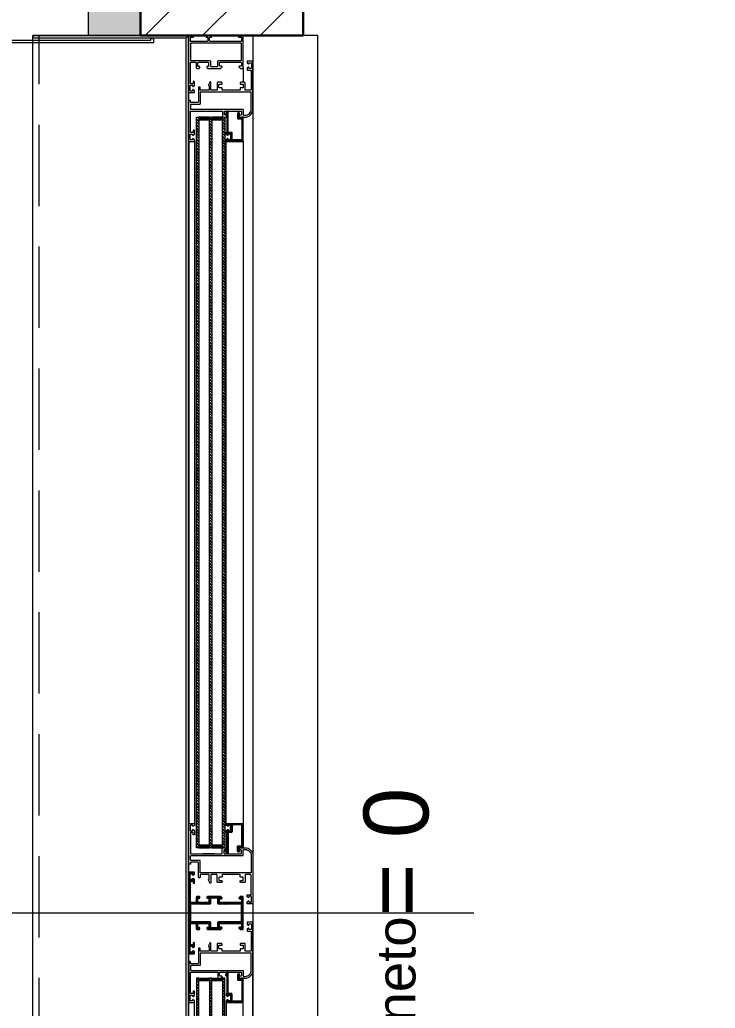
# Model space of a CAD drawing. Header units: centimetres. Extents: x 92587 to 105438, y -55119 to -48334.
# Drawn here: x 93470.5 to 93577.5, y -50192 to -50040 of the extents above; entities that cross this region are included whole.
import ezdxf

# ---------------------------------------------------------------- set-up
doc = ezdxf.new("R2010")
doc.units = ezdxf.units.CM
doc.header["$LTSCALE"] = 50
doc.header["$MEASUREMENT"] = 0
doc.linetypes.add('CACHE', pattern=[0.375, 0.25, -0.125])
doc.layers.get('0').update_dxf_attribs({"color": 8})
for name, color, linetype, lineweight in [('ISOLATION', 252, 'Continuous', 0), ('MACONNERIE COUPE', 7, 'Continuous', 30), ('MACONNERIE HACHURE', 253, 'Continuous', 13), ('WD_Corner', 154, 'Continuous', 5), ('WINDOWS', 21, 'Continuous', 5)]:
    doc.layers.add(name, color=color, linetype=linetype, lineweight=lineweight)
doc.layers.add('TALUS', color=2, linetype='Continuous')
doc.styles.add('GENERATED_STYLE_1', font='arial.ttf')
doc.styles.add('RS_TXT_50', font='arial.ttf', dxfattribs={"height": 12.5})
doc.dimstyles.new('RS_50CM_LINEAIRE', dxfattribs={"dimscale": 5, "dimtxt": 12.5, "dimasz": 1.5, "dimexe": 1, "dimexo": 2.5, "dimgap": 1, "dimtad": 1, "dimdec": 1, "dimrnd": 0.5, "dimdsep": 46, "dimtxsty": 'RS_TXT_50', "dimblk1": 'ARCHTICK', "dimblk2": 'ARCHTICK', "dimsah": 1, "dimcen": 2.5, "dimdle": 1, "dimclrt": 4, "dimadec": 0, "dimazin": 2, "dimtfac": 1, "dimtdec": 1, "dimtix": 1, "dimtmove": 2, "dimatfit": 3, "dimfxl": 1, "dimtolj": 1, "dimtzin": 0, "dimarcsym": 0})
pattern_1 = [(135, (-46708.70849, -43897.46996), (-0.08838834765, -0.08838834765), [])]
pattern_2 = [(135, (-46708.9128, -43897.46996), (-0.2209708691, -0.2209708691), [])]

# ---------------------------------------------------------------- blocks, each defined once
blk = doc.blocks.new('DRITARE POS 1')
at = {"layer": 'WINDOWS', "transparency": 33554559}
h = blk.add_hatch(dxfattribs=at)
h.set_pattern_fill('ANSI31', color=256, angle=450)
h.set_pattern_definition([(135, (-46708.71279, -43842.46996), (-0.08838834765, -0.08838834765), [])])
h.paths.add_polyline_path([(-1.74, -12.58), (-1.74, -12.64), (-2.09, -12.64, -0.414214), (-2.15, -12.58), (-2.15, -12.21, -0.247394), (-2.13, -12.16, 1.657435), (-2.37, -12.03), (-2.37, -12.77, 0.414214), (-2.28, -12.86), (-1.81, -12.86, -0.414214), (-1.72, -12.95), (-1.72, -16, -0.414214), (-1.81, -16.09), (-3.16, -16.09, -0.414214), (-3.22, -16.03), (-3.22, -15.03, 0.414214), (-3.31, -14.93), (-3.76, -14.93, -0.414214), (-3.82, -14.88), (-3.82, -11.74, 0.737396), (-3.99, -11.69), (-4.23, -12.04, 0.603122), (-4.15, -12.19), (-4.08, -12.19, -0.414214), (-4.02, -12.25), (-4.02, -14.93), (-4.06, -14.93, 0.414214), (-4.12, -14.99), (-4.12, -15.19, 0.250765), (-4.09, -15.24), (-3.92, -15.37, 0.599022), (-3.84, -15.33), (-3.84, -15.25, -0.414214), (-3.78, -15.19), (-3.52, -15.19, -0.414214), (-3.46, -15.25), (-3.46, -16, -0.414214), (-3.52, -16.05), (-3.78, -16.05, -0.414214), (-3.84, -16), (-3.84, -15.92, 0.599022), (-3.92, -15.88), (-4.09, -16.01, 0.250765), (-4.12, -16.05), (-4.12, -16.26, 0.414214), (-4.06, -16.31), (-1.55, -16.31, 0.414214), (-1.5, -16.26), (-1.5, -12.64), (-1.5, -12.58)])
at = {"layer": 'WINDOWS'}
h = blk.add_hatch(dxfattribs=at)
h.set_pattern_fill('ANSI31', color=140, scale=2.5, angle=450)
h.set_pattern_definition(pattern_2)
h.paths.add_polyline_path([(-8.71, -124.96), (-8.71, -12.58), (-8.31, -12.58), (-8.31, -124.96)])
h.paths.add_polyline_path([(-6.71, -124.96), (-6.71, -12.58), (-6.31, -12.58), (-6.31, -124.96)])
h.paths.add_polyline_path([(-4.71, -124.96), (-4.71, -12.58), (-4.31, -12.58), (-4.31, -124.96)])
at = {"layer": 'WINDOWS', "transparency": 33554559}
h = blk.add_hatch(dxfattribs=at)
h.set_pattern_fill('ANSI31', color=140, angle=450)
h.set_pattern_definition([(135, (-46708.90849, -43880.46996), (-0.08838834765, -0.08838834765), [])])
h.paths.add_polyline_path([(-6.71, -12.58), (-8.31, -12.58), (-8.31, -12.98), (-6.71, -12.98)])
h.paths.add_polyline_path([(-4.71, -12.58), (-6.31, -12.58), (-6.31, -12.98), (-4.71, -12.98)])
h.paths.add_polyline_path([(-6.71, -124.56), (-8.31, -124.56), (-8.31, -124.96), (-6.71, -124.96)])
h.paths.add_polyline_path([(-4.71, -124.56), (-6.31, -124.56), (-6.31, -124.96), (-4.71, -124.96)])
h = blk.add_hatch(dxfattribs=at)
h.set_pattern_fill('ANSI31', color=256, angle=450)
h.set_pattern_definition(pattern_1)
h.paths.add_polyline_path([(-1.49, -121.28, 0.414214), (-1.55, -121.22), (-4.06, -121.22, 0.414214), (-4.11, -121.28), (-4.11, -121.48, 0.250765), (-4.09, -121.53), (-3.92, -121.66, 0.599022), (-3.83, -121.61), (-3.83, -121.54, -0.414214), (-3.78, -121.48), (-3.51, -121.48, -0.414214), (-3.46, -121.54), (-3.46, -122.28, -0.414214), (-3.51, -122.34), (-3.78, -122.34, -0.414214), (-3.83, -122.28), (-3.83, -122.21, 0.599022), (-3.92, -122.16), (-4.09, -122.29, 0.250765), (-4.11, -122.34), (-4.11, -122.54, 0.414214), (-4.06, -122.6), (-4.02, -122.6), (-4.02, -125.29, -0.414214), (-4.07, -125.34), (-4.15, -125.34, 0.603122), (-4.23, -125.49), (-3.98, -125.85, 0.737396), (-3.81, -125.79), (-3.81, -122.66, -0.414214), (-3.76, -122.6), (-3.31, -122.6, 0.414214), (-3.22, -122.51), (-3.22, -121.5, -0.414214), (-3.16, -121.44), (-1.81, -121.44, -0.414214), (-1.72, -121.54), (-1.72, -124.58, -0.414214), (-1.81, -124.67), (-2.28, -124.67, 0.414214), (-2.37, -124.77), (-2.37, -125.5, 1.657435), (-2.12, -125.37, -0.247394), (-2.15, -125.33), (-2.15, -124.95, -0.414214), (-2.09, -124.9), (-1.74, -124.9), (-1.74, -124.95), (-1.49, -124.95), (-1.49, -124.9)])
at = {"layer": 'WINDOWS'}
h = blk.add_hatch(dxfattribs=at)
h.set_pattern_fill('ANSI31', color=256, angle=450)
h.set_pattern_definition(pattern_1)
h.paths.add_polyline_path([(-9.61, -130.17, -0.414214), (-9.56, -130.11), (-9.26, -130.11, -0.414214), (-9.2, -130.17), (-9.2, -130.38, 1), (-9, -130.38), (-9, -129.85, 0.250765), (-9.02, -129.8), (-9.19, -129.69, 0.599022), (-9.28, -129.74), (-9.28, -129.81, -0.414214), (-9.33, -129.87), (-9.59, -129.87, -0.414214), (-9.65, -129.81), (-9.65, -129.03, -0.414214), (-9.59, -128.97), (-9.33, -128.97, -0.414214), (-9.28, -129.03), (-9.28, -129.14, 0.599022), (-9.19, -129.19), (-9.02, -129.07, 0.250765), (-9, -129.03), (-9, -128.78, 0.414214), (-9.05, -128.73), (-9.84, -128.73, 0.414214), (-9.89, -128.78), (-9.89, -135), (-9.89, -141.22, 0.414214), (-9.84, -141.27), (-9.05, -141.27, 0.414214), (-9, -141.22), (-9, -140.97, 0.250765), (-9.02, -140.93), (-9.19, -140.81, 0.599022), (-9.28, -140.86), (-9.28, -140.97, -0.414214), (-9.33, -141.03), (-9.59, -141.03, -0.414214), (-9.65, -140.97), (-9.65, -140.19, -0.414214), (-9.59, -140.13), (-9.33, -140.13, -0.414214), (-9.28, -140.19), (-9.28, -140.26, 0.599022), (-9.19, -140.31), (-9.02, -140.2, 0.250765), (-9, -140.15), (-9, -139.62, 1), (-9.2, -139.62), (-9.2, -139.83, -0.414214), (-9.26, -139.89), (-9.56, -139.89, -0.414214), (-9.61, -139.83), (-9.61, -136.66, -0.414214), (-9.56, -136.61), (-8.83, -136.61, -0.414214), (-8.74, -136.7), (-8.74, -137.35, 0.414214), (-8.55, -137.54), (-8.29, -137.54, 0.198912), (-8.25, -137.52), (-8.19, -137.46, 0.198912), (-8.18, -137.42), (-8.18, -137.31, 0.414214), (-8.23, -137.26), (-8.4, -137.26, -0.414214), (-8.46, -137.2), (-8.46, -136.7, -0.414214), (-8.36, -136.61), (-6.91, -136.61, -0.414214), (-6.81, -136.7), (-6.81, -137.2, -0.414214), (-6.87, -137.26), (-7.04, -137.26, 0.414214), (-7.09, -137.31), (-7.09, -137.42, 0.198912), (-7.08, -137.46), (-7.02, -137.52, 0.198912), (-6.98, -137.54), (-4.97, -137.54, 0.198912), (-4.93, -137.52), (-4.78, -137.37, 0.198912), (-4.76, -137.33), (-4.76, -137.26, 0.414214), (-4.82, -137.2), (-5, -137.2, -0.340481), (-5.13, -137.11), (-5.13, -136.7, -0.414214), (-5.04, -136.61), (-1.87, -136.61, -0.414214), (-1.77, -136.7), (-1.77, -137.11, -0.414214), (-1.87, -137.2), (-2.09, -137.2, 0.414214), (-2.15, -137.26), (-2.15, -137.33, 0.198912), (-2.13, -137.37), (-1.98, -137.52, 0.198912), (-1.94, -137.54), (-1.55, -137.54, 0.414214), (-1.49, -137.48), (-1.49, -135), (-1.49, -132.52, 0.414214), (-1.55, -132.46), (-1.94, -132.46, 0.198912), (-1.98, -132.48), (-2.13, -132.63, 0.198912), (-2.15, -132.67), (-2.15, -132.74, 0.414214), (-2.09, -132.8), (-1.87, -132.8, -0.414214), (-1.77, -132.89), (-1.77, -133.3, -0.414214), (-1.87, -133.39), (-5.04, -133.39, -0.414214), (-5.13, -133.3), (-5.13, -132.89, -0.340481), (-5, -132.8), (-4.82, -132.8, 0.414214), (-4.76, -132.74), (-4.76, -132.67, 0.198912), (-4.78, -132.63), (-4.93, -132.48, 0.198912), (-4.97, -132.46), (-6.98, -132.46, 0.198912), (-7.02, -132.48), (-7.08, -132.54, 0.198912), (-7.09, -132.58), (-7.09, -132.69, 0.414214), (-7.04, -132.74), (-6.87, -132.74, -0.414214), (-6.81, -132.8), (-6.81, -133.3, -0.414214), (-6.91, -133.39), (-8.36, -133.39, -0.414214), (-8.46, -133.3), (-8.46, -132.8, -0.414214), (-8.4, -132.74), (-8.23, -132.74, 0.414214), (-8.18, -132.69), (-8.18, -132.58, 0.198912), (-8.19, -132.54), (-8.25, -132.48, 0.198912), (-8.29, -132.46), (-8.55, -132.46, 0.414214), (-8.74, -132.65), (-8.74, -133.3, -0.414214), (-8.83, -133.39), (-9.56, -133.39, -0.414214), (-9.61, -133.34)])
h.paths.add_polyline_path([(-9.56, -133.67), (-6.63, -133.67), (-6.53, -133.58), (-6.53, -132.83), (-6.44, -132.74), (-5.51, -132.74), (-5.41, -132.83), (-5.41, -133.58), (-5.32, -133.67), (-1.83, -133.67), (-1.77, -133.73), (-1.77, -135), (-1.77, -136.27), (-1.83, -136.33), (-5.32, -136.33), (-5.41, -136.42), (-5.41, -137.17), (-5.51, -137.26), (-6.44, -137.26), (-6.53, -137.17), (-6.53, -136.42), (-6.63, -136.33), (-9.56, -136.33), (-9.61, -136.27), (-9.61, -135), (-9.61, -133.73)], flags=16)
at = {"layer": 'WINDOWS', "transparency": 33554559}
h = blk.add_hatch(dxfattribs=at)
h.set_pattern_fill('ANSI31', color=256, angle=450)
h.set_pattern_definition(pattern_1)
h.paths.add_polyline_path([(-1.49, -145.1), (-1.49, -145.05), (-1.74, -145.05), (-1.74, -145.1), (-2.09, -145.1, -0.414214), (-2.15, -145.05), (-2.15, -144.67, -0.247394), (-2.12, -144.63, 1.657435), (-2.37, -144.5), (-2.37, -145.23, 0.414214), (-2.28, -145.33), (-1.81, -145.33, -0.414214), (-1.72, -145.42), (-1.72, -148.46, -0.414214), (-1.81, -148.56), (-3.16, -148.56, -0.414214), (-3.22, -148.5), (-3.22, -147.49, 0.414214), (-3.31, -147.4), (-3.76, -147.4, -0.414214), (-3.81, -147.34), (-3.81, -144.21, 0.737396), (-3.98, -144.15), (-4.23, -144.51, 0.603122), (-4.15, -144.66), (-4.07, -144.66, -0.414214), (-4.02, -144.71), (-4.02, -147.4), (-4.06, -147.4, 0.414214), (-4.11, -147.46), (-4.11, -147.66, 0.250765), (-4.09, -147.71), (-3.92, -147.84, 0.599022), (-3.83, -147.79), (-3.83, -147.72, -0.414214), (-3.78, -147.66), (-3.51, -147.66, -0.414214), (-3.46, -147.72), (-3.46, -148.46, -0.414214), (-3.51, -148.52), (-3.78, -148.52, -0.414214), (-3.83, -148.46), (-3.83, -148.39, 0.599022), (-3.92, -148.34), (-4.09, -148.47, 0.250765), (-4.11, -148.52), (-4.11, -148.72, 0.414214), (-4.06, -148.78), (-1.55, -148.78, 0.414214), (-1.49, -148.72)])
at = {"layer": 'WINDOWS'}
h = blk.add_hatch(dxfattribs=at)
h.set_pattern_fill('ANSI31', color=140, scale=2.5, angle=450)
h.set_pattern_definition(pattern_2)
h.paths.add_polyline_path([(-8.71, -145.04), (-8.71, -257.42), (-8.31, -257.42), (-8.31, -145.04)])
h.paths.add_polyline_path([(-6.71, -145.04), (-6.71, -257.42), (-6.31, -257.42), (-6.31, -145.04)])
h.paths.add_polyline_path([(-4.71, -145.04), (-4.71, -257.42), (-4.31, -257.42), (-4.31, -145.04)])
at = {"layer": 'WINDOWS', "transparency": 33554559}
h = blk.add_hatch(dxfattribs=at)
h.set_pattern_fill('ANSI31', color=140, angle=450)
h.set_pattern_definition([(135, (-46708.90849, -43914.46996), (-0.08838834765, -0.08838834765), [])])
h.paths.add_polyline_path([(-6.71, -257.42), (-8.31, -257.42), (-8.31, -257.02), (-6.71, -257.02)])
h.paths.add_polyline_path([(-4.71, -257.42), (-6.31, -257.42), (-6.31, -257.02), (-4.71, -257.02)])
h.paths.add_polyline_path([(-6.71, -145.44), (-8.31, -145.44), (-8.31, -145.04), (-6.71, -145.04)])
h.paths.add_polyline_path([(-4.71, -145.44), (-6.31, -145.44), (-6.31, -145.04), (-4.71, -145.04)])
at = {"layer": 'WINDOWS', "color": 165, "linetype": 'CACHE'}
blk.add_line((-32.9, -270), (-32.9, 0), dxfattribs=at)
at = {"layer": 'WINDOWS'}
for p, q in [((-1.5, -4.97), (-1.5, -7.22)), ((-9.9, -8.75), (-9.9, -10.08)), ((-0.01, -11.48), (0, -126.13)), ((-9.89, -16.28), (-9.89, -121.28)), ((-9, -16.26), (-9, -121.28)), ((-4.11, -121.28), (-4.12, -16.26)), ((-1.5, -16.26), (-1.49, -121.28)), ((-5.98, -125.89), (-7.66, -125.89)), ((-0.01, -258.52), (0, -143.87)), ((-9.89, -253.72), (-9.89, -148.72)), ((-9, -253.74), (-9, -148.72)), ((-4.11, -148.72), (-4.12, -253.74)), ((-1.5, -253.74), (-1.49, -148.72))]:
    blk.add_line(p, q, dxfattribs=at)
at = {"layer": 'WINDOWS', "color": 165}
blk.add_line((-61.99, -135), (34.01, -135), dxfattribs=at)
for points in [[(-9.9, 0), (-9.9, -270), (-33.9, -270), (-33.9, 0)], [(-9.9, 0), (-33.9, 0), (-33.9, -0.4), (-10.3, -0.4)], [(-10.3, -269.6), (-10.3, -0.4), (-9.9, 0), (-9.9, -270)], [(0, 0), (0, -270), (10, -270), (10, 0)]]:
    blk.add_lwpolyline(points, close=True, dxfattribs=at)
at = {"layer": 'WINDOWS'}
for points in [[(-7.08, -5), (-7.02, -5.06, 0.198912), (-6.98, -5.08), (-4.97, -5.08, 0.198912), (-4.93, -5.06), (-4.78, -4.91, 0.198912), (-4.76, -4.87), (-4.76, -4.8, 0.414214), (-4.82, -4.74), (-5.01, -4.74, -0.340481), (-5.14, -4.65), (-5.14, -4.24, -0.414214), (-5.04, -4.14), (-1.87, -4.14, -0.414214), (-1.78, -4.24), (-1.78, -4.65, -0.414214), (-1.87, -4.74), (-2.09, -4.74, 0.414214), (-2.15, -4.8), (-2.15, -4.87, 0.198912), (-2.13, -4.91), (-1.98, -5.06, 0.198912), (-1.94, -5.08), (-1.55, -5.08, 0.414214), (-1.5, -5.02), (-1.5, -0.06, 0.414214), (-1.55, 0), (-2.13, 0, 0.322823), (-2.19, -0.04), (-2.24, -0.21, 0.511918), (-2.19, -0.28), (-1.87, -0.28, -0.414214), (-1.78, -0.37), (-1.78, -0.84, -0.414214), (-1.87, -0.93), (-6.57, -0.93, -0.414214), (-6.67, -0.84), (-6.67, -0.37, -0.414214), (-6.57, -0.28), (-6.44, -0.28, 0.511918), (-6.39, -0.21), (-6.45, -0.04, 0.322823), (-6.5, 0), (-7.12, 0, 0.322823), (-7.17, -0.04), (-7.23, -0.21, 0.511918), (-7.17, -0.28), (-7.04, -0.28, -0.414214), (-6.95, -0.37), (-6.95, -0.84, -0.414214), (-7.04, -0.93), (-9.52, -0.93, -0.414214), (-9.62, -0.84), (-9.62, -0.37, -0.414214), (-9.52, -0.28), (-9.21, -0.28, 0.511918), (-9.15, -0.21), (-9.21, -0.04, 0.322823), (-9.26, 0), (-9.84, 0, 0.414214), (-9.9, -0.06), (-9.9, -8.75, 0.414214), (-9.84, -8.81), (-9.06, -8.81, 0.414214), (-9, -8.75), (-9, -8.51, 0.250765), (-9.03, -8.47), (-9.19, -8.35, 0.599022), (-9.28, -8.4), (-9.28, -8.51, -0.414214), (-9.34, -8.57), (-9.6, -8.57, -0.414214), (-9.65, -8.51), (-9.65, -7.73, -0.414214), (-9.6, -7.67), (-9.34, -7.67, -0.414214), (-9.28, -7.73), (-9.28, -7.8, 0.599022), (-9.19, -7.85), (-9.03, -7.74, 0.250765), (-9, -7.69), (-9, -7.16, 1), (-9.21, -7.16), (-9.21, -7.37, -0.414214), (-9.26, -7.43), (-9.56, -7.43, -0.414214), (-9.62, -7.37), (-9.62, -4.2, -0.414214), (-9.56, -4.14), (-8.83, -4.14, -0.414214), (-8.74, -4.24), (-8.74, -4.89, 0.414214), (-8.55, -5.08), (-8.3, -5.08, 0.198912), (-8.26, -5.06), (-8.2, -5, 0.198912), (-8.18, -4.96), (-8.18, -4.85, 0.414214), (-8.24, -4.8), (-8.4, -4.8, -0.414214), (-8.46, -4.74), (-8.46, -4.24, -0.414214), (-8.37, -4.14), (-6.91, -4.14, -0.414214), (-6.82, -4.24), (-6.82, -4.74, -0.414214), (-6.87, -4.8), (-7.04, -4.8, 0.414214), (-7.1, -4.85), (-7.1, -4.96, 0.198912)], [(0, -4.01, 0.414214), (-0.06, -3.96), (-0.84, -3.96, 0.414214), (-0.9, -4.01), (-0.9, -4.22, 0.250765), (-0.88, -4.27), (-0.71, -4.4, 0.599022), (-0.62, -4.35), (-0.62, -4.26, -0.414214), (-0.56, -4.2), (-0.3, -4.2, -0.414214), (-0.25, -4.26), (-0.25, -5.04, -0.414214), (-0.3, -5.1), (-0.56, -5.1, -0.414214), (-0.62, -5.04), (-0.62, -4.95, 0.599022), (-0.71, -4.9), (-0.88, -5.03, 0.250765), (-0.9, -5.08), (-0.9, -5.28, 0.414214), (-0.84, -5.34), (-0.34, -5.34, -0.414214), (-0.28, -5.39), (-0.28, -8.34, -0.414214), (-0.38, -8.44), (-1.12, -8.44, -0.414214), (-1.22, -8.34), (-1.22, -7.32, 0.414214), (-1.31, -7.22), (-1.87, -7.22, 0.414214), (-1.96, -7.32), (-1.96, -7.45, 0.414214), (-1.91, -7.5), (-1.55, -7.5, -0.414214), (-1.5, -7.56), (-1.5, -8.01, -0.414214), (-1.55, -8.06), (-1.91, -8.06, 0.414214), (-1.96, -8.12), (-1.96, -8.38, -0.414214), (-2.02, -8.44), (-4.71, -8.44, -0.414214), (-4.76, -8.38), (-4.76, -8.12, 0.414214), (-4.82, -8.06), (-5.17, -8.06, -0.414214), (-5.23, -8.01), (-5.23, -7.56, -0.414214), (-5.17, -7.5), (-4.82, -7.5, 0.414214), (-4.76, -7.45), (-4.76, -7.32, 0.414214), (-4.86, -7.22), (-5.42, -7.22, 0.414214), (-5.51, -7.32), (-5.51, -8.34, -0.414214), (-5.6, -8.44), (-6.39, -8.44, -0.414214), (-6.48, -8.34), (-6.48, -7.22, 0.809546), (-6.66, -7.19), (-6.85, -7.61, 0.543142), (-6.8, -7.69, -0.414214), (-6.74, -7.75), (-6.74, -8.34, -0.414214), (-6.84, -8.44), (-8.07, -8.44, -0.414214), (-8.12, -8.38), (-8.12, -8.03, 0.414214), (-8.18, -7.97), (-8.35, -7.97, 0.414214), (-8.4, -8.03), (-8.4, -10.25, -0.414214), (-8.5, -10.34), (-9.56, -10.34, -0.414214), (-9.62, -10.29), (-9.62, -10.08, 0.414214), (-9.67, -10.02), (-9.84, -10.02, 0.414214), (-9.9, -10.08), (-9.9, -16.26, 0.414214), (-9.84, -16.31), (-9.06, -16.31, 0.414214), (-9, -16.26), (-9, -16.05, 0.250765), (-9.03, -16.01), (-9.19, -15.88, 0.599022), (-9.28, -15.92), (-9.28, -16.02, -0.414214), (-9.34, -16.07), (-9.6, -16.07, -0.414214), (-9.65, -16.02), (-9.65, -15.23, -0.414214), (-9.6, -15.18), (-9.34, -15.18, -0.414214), (-9.28, -15.23), (-9.28, -15.33, 0.599022), (-9.19, -15.37), (-9.03, -15.24, 0.250765), (-9, -15.19), (-9, -14.62, 0.414214), (-9.06, -14.56), (-9.15, -14.56, 0.414214), (-9.21, -14.62), (-9.21, -14.88, -0.414214), (-9.26, -14.93), (-9.56, -14.93, -0.414214), (-9.62, -14.88), (-9.62, -11.7, -0.414214), (-9.56, -11.65), (-4.73, -11.65, -0.414214), (-4.68, -11.7), (-4.68, -12.53, 0.414214), (-4.62, -12.58), (-4.23, -12.58, 0.198912), (-4.19, -12.56), (-4.04, -12.41, 0.198912), (-4.02, -12.37), (-4.02, -12.3, 0.414214), (-4.08, -12.25), (-4.3, -12.25, -0.414214), (-4.4, -12.15), (-4.4, -11.74, -0.414214), (-4.3, -11.65), (-1.87, -11.65, -0.414214), (-1.78, -11.74), (-1.78, -12.15, -0.414214), (-1.87, -12.25), (-2.09, -12.25, 0.414214), (-2.15, -12.3), (-2.15, -12.37, 0.198912), (-2.13, -12.41), (-1.98, -12.56, 0.198912), (-1.94, -12.58), (-1.22, -12.58, 0.414214), (0, -11.37)], [(-1.5, -12.21, 0.414214), (-1.4, -12.3), (-1.18, -12.3), (-1.18, -12.3, 0.414214), (-0.28, -11.37), (-0.28, -8.77, 0.414214), (-0.34, -8.72), (-8.07, -8.72, 0.414214), (-8.12, -8.77), (-8.12, -10.53, -0.414214), (-8.22, -10.62), (-9.52, -10.62, 0.414214), (-9.62, -10.71), (-9.62, -11.27, 0.414214), (-9.52, -11.37), (-1.59, -11.37, -0.414214), (-1.5, -11.46)], [(-1.74, -12.64), (-2.09, -12.64, -0.414214), (-2.15, -12.58), (-2.15, -12.21, -0.247394), (-2.13, -12.16, 1.657435), (-2.37, -12.03), (-2.37, -12.77, 0.414214), (-2.28, -12.86), (-1.81, -12.86, -0.414214), (-1.72, -12.95), (-1.72, -16, -0.414214), (-1.81, -16.09), (-3.16, -16.09, -0.414214), (-3.22, -16.03), (-3.22, -15.03, 0.414214), (-3.31, -14.93), (-3.76, -14.93, -0.414214), (-3.82, -14.88), (-3.82, -11.74, 0.737396), (-3.99, -11.69), (-4.23, -12.04, 0.603122), (-4.15, -12.19), (-4.08, -12.19, -0.414214), (-4.02, -12.25), (-4.02, -14.93), (-4.06, -14.93, 0.414214), (-4.12, -14.99), (-4.12, -15.19, 0.250765), (-4.09, -15.24), (-3.92, -15.37, 0.599022), (-3.84, -15.33), (-3.84, -15.25, -0.414214), (-3.78, -15.19), (-3.52, -15.19, -0.414214), (-3.46, -15.25), (-3.46, -16, -0.414214), (-3.52, -16.05), (-3.78, -16.05, -0.414214), (-3.84, -16), (-3.84, -15.92, 0.599022), (-3.92, -15.88), (-4.09, -16.01, 0.250765), (-4.12, -16.05), (-4.12, -16.26, 0.414214), (-4.06, -16.31), (-1.55, -16.31, 0.414214), (-1.5, -16.26), (-1.5, -12.64), (-1.5, -12.58), (-1.74, -12.58)], [(0, -133.53, -0.414214), (-0.06, -133.58), (-0.84, -133.58, -0.414214), (-0.9, -133.53), (-0.9, -133.32, -0.250765), (-0.87, -133.27), (-0.7, -133.14, -0.599022), (-0.62, -133.19), (-0.62, -133.28, 0.414214), (-0.56, -133.34), (-0.3, -133.34, 0.414214), (-0.24, -133.28), (-0.24, -132.5, 0.414214), (-0.3, -132.44), (-0.56, -132.44, 0.414214), (-0.62, -132.5), (-0.62, -132.59, -0.599022), (-0.7, -132.64), (-0.87, -132.51, -0.250765), (-0.9, -132.46), (-0.9, -132.26, -0.414214), (-0.84, -132.2), (-0.34, -132.2, 0.414214), (-0.28, -132.14), (-0.28, -129.19, 0.414214), (-0.37, -129.1), (-1.12, -129.1, 0.414214), (-1.21, -129.19), (-1.21, -130.22, -0.414214), (-1.31, -130.31), (-1.87, -130.31, -0.414214), (-1.96, -130.22), (-1.96, -130.09, -0.414214), (-1.9, -130.03), (-1.55, -130.03, 0.414214), (-1.49, -129.98), (-1.49, -129.53, 0.414214), (-1.55, -129.47), (-1.9, -129.47, -0.414214), (-1.96, -129.42), (-1.96, -129.16, 0.414214), (-2.02, -129.1), (-4.7, -129.1, 0.414214), (-4.76, -129.16), (-4.76, -129.42, -0.414214), (-4.82, -129.47), (-5.17, -129.47, 0.414214), (-5.23, -129.53), (-5.23, -129.98, 0.414214), (-5.17, -130.03), (-4.82, -130.03, -0.414214), (-4.76, -130.09), (-4.76, -130.22, -0.414214), (-4.85, -130.31), (-5.41, -130.31, -0.414214), (-5.51, -130.22), (-5.51, -129.19, 0.414214), (-5.6, -129.1), (-6.38, -129.1, 0.414214), (-6.48, -129.19), (-6.48, -130.31, -0.809546), (-6.66, -130.35), (-6.85, -129.93, -0.543142), (-6.79, -129.85, 0.414214), (-6.74, -129.79), (-6.74, -129.19, 0.414214), (-6.83, -129.1), (-8.06, -129.1, 0.414214), (-8.12, -129.16), (-8.12, -129.51, -0.414214), (-8.18, -129.57), (-8.34, -129.57, -0.414214), (-8.4, -129.51), (-8.4, -127.29, 0.414214), (-8.49, -127.2), (-9.56, -127.2, 0.414214), (-9.61, -127.25), (-9.61, -127.46, -0.414214), (-9.67, -127.51), (-9.84, -127.51, -0.414214), (-9.89, -127.46), (-9.89, -121.28, -0.414214), (-9.84, -121.22), (-9.05, -121.22, -0.414214), (-9, -121.28), (-9, -121.49, -0.250765), (-9.02, -121.53), (-9.19, -121.66, -0.599022), (-9.28, -121.62), (-9.28, -121.52, 0.414214), (-9.33, -121.47), (-9.59, -121.47, 0.414214), (-9.65, -121.52), (-9.65, -122.31, 0.414214), (-9.59, -122.36), (-9.33, -122.36, 0.414214), (-9.28, -122.31), (-9.28, -122.21, -0.599022), (-9.19, -122.17), (-9.02, -122.3, -0.250765), (-9, -122.34), (-9, -122.92, -0.414214), (-9.05, -122.98), (-9.15, -122.98, -0.414214), (-9.2, -122.92), (-9.2, -122.66, 0.414214), (-9.26, -122.61), (-9.56, -122.61, 0.414214), (-9.61, -122.66), (-9.61, -125.83, 0.414214), (-9.56, -125.89), (-4.82, -125.89, 0.414214), (-4.76, -125.83), (-4.76, -125.01, -0.414214), (-4.71, -124.96), (-4.32, -124.96, -0.198912), (-4.28, -124.97), (-4.13, -125.13, -0.198912), (-4.11, -125.17), (-4.11, -125.24, -0.414214), (-4.17, -125.29), (-4.39, -125.29, 0.414214), (-4.48, -125.39), (-4.48, -125.8, 0.414214), (-4.39, -125.89), (-1.87, -125.89, 0.414214), (-1.77, -125.8), (-1.77, -125.39, 0.414214), (-1.87, -125.29), (-2.09, -125.29, -0.414214), (-2.15, -125.24), (-2.15, -125.17, -0.198912), (-2.13, -125.13), (-1.98, -124.97, -0.198912), (-1.94, -124.96), (-1.21, -124.96, -0.414214), (0, -126.17)], [(-1.74, -124.9), (-2.09, -124.9, 0.414214), (-2.15, -124.95), (-2.15, -125.33, 0.247394), (-2.12, -125.37, -1.657435), (-2.37, -125.5), (-2.37, -124.77, -0.414214), (-2.28, -124.67), (-1.81, -124.67, 0.414214), (-1.72, -124.58), (-1.72, -121.54, 0.414214), (-1.81, -121.44), (-3.16, -121.44, 0.414214), (-3.22, -121.5), (-3.22, -122.51, -0.414214), (-3.31, -122.6), (-3.76, -122.6, 0.414214), (-3.81, -122.66), (-3.81, -125.79, -0.737396), (-3.98, -125.85), (-4.23, -125.49, -0.603122), (-4.15, -125.34), (-4.07, -125.34, 0.414214), (-4.02, -125.29), (-4.02, -122.6), (-4.06, -122.6, -0.414214), (-4.11, -122.54), (-4.11, -122.34, -0.250765), (-4.09, -122.29), (-3.92, -122.16, -0.599022), (-3.83, -122.21), (-3.83, -122.28, 0.414214), (-3.78, -122.34), (-3.51, -122.34, 0.414214), (-3.46, -122.28), (-3.46, -121.54, 0.414214), (-3.51, -121.48), (-3.78, -121.48, 0.414214), (-3.83, -121.54), (-3.83, -121.61, -0.599022), (-3.92, -121.66), (-4.09, -121.53, -0.250765), (-4.11, -121.48), (-4.11, -121.28, -0.414214), (-4.06, -121.22), (-1.55, -121.22, -0.414214), (-1.49, -121.28), (-1.49, -124.9), (-1.49, -124.95), (-1.74, -124.95)], [(-1.49, -125.33, -0.414214), (-1.4, -125.24), (-1.18, -125.24), (-1.18, -125.24, -0.414214), (-0.28, -126.17), (-0.28, -128.77, -0.414214), (-0.34, -128.82), (-8.06, -128.82, -0.414214), (-8.12, -128.77), (-8.12, -127.01, 0.414214), (-8.21, -126.92), (-9.52, -126.92, -0.414214), (-9.61, -126.82), (-9.61, -126.26, -0.414214), (-9.52, -126.17), (-1.59, -126.17, 0.414214), (-1.49, -126.08)], [(-1.49, -135), (-1.49, -132.52, 0.414214), (-1.55, -132.46), (-1.94, -132.46, 0.198912), (-1.98, -132.48), (-2.13, -132.63, 0.198912), (-2.15, -132.67), (-2.15, -132.74, 0.414214), (-2.09, -132.8), (-1.87, -132.8, -0.414214), (-1.77, -132.89), (-1.77, -133.3, -0.414214), (-1.87, -133.39), (-5.04, -133.39, -0.414214), (-5.13, -133.3), (-5.13, -132.89, -0.340481), (-5, -132.8), (-4.82, -132.8, 0.414214), (-4.76, -132.74), (-4.76, -132.67, 0.198912), (-4.78, -132.63), (-4.93, -132.48, 0.198912), (-4.97, -132.46), (-6.98, -132.46, 0.198912), (-7.02, -132.48), (-7.08, -132.54, 0.198912), (-7.09, -132.58), (-7.09, -132.69, 0.414214), (-7.04, -132.74), (-6.87, -132.74, -0.414214), (-6.81, -132.8), (-6.81, -133.3, -0.414214), (-6.91, -133.39), (-8.36, -133.39, -0.414214), (-8.46, -133.3), (-8.46, -132.8, -0.414214), (-8.4, -132.74), (-8.23, -132.74, 0.414214), (-8.18, -132.69), (-8.18, -132.58, 0.198912), (-8.19, -132.54), (-8.25, -132.48, 0.198912), (-8.29, -132.46), (-8.55, -132.46, 0.414214), (-8.74, -132.65), (-8.74, -133.3, -0.414214), (-8.83, -133.39), (-9.56, -133.39, -0.414214), (-9.61, -133.34), (-9.61, -130.17, -0.414214), (-9.56, -130.11), (-9.26, -130.11, -0.414214), (-9.2, -130.17), (-9.2, -130.38, 1), (-9, -130.38), (-9, -129.85, 0.250765), (-9.02, -129.8), (-9.19, -129.69, 0.599022), (-9.28, -129.74), (-9.28, -129.81, -0.414214), (-9.33, -129.87), (-9.59, -129.87, -0.414214), (-9.65, -129.81), (-9.65, -129.03, -0.414214), (-9.59, -128.97), (-9.33, -128.97, -0.414214), (-9.28, -129.03), (-9.28, -129.14, 0.599022), (-9.19, -129.19), (-9.02, -129.07, 0.250765), (-9, -129.03), (-9, -128.78, 0.414214), (-9.05, -128.73), (-9.84, -128.73, 0.414214), (-9.89, -128.78), (-9.89, -135), (-9.89, -141.22, 0.414214), (-9.84, -141.27), (-9.05, -141.27, 0.414214), (-9, -141.22), (-9, -140.97, 0.250765), (-9.02, -140.93), (-9.19, -140.81, 0.599022), (-9.28, -140.86), (-9.28, -140.97, -0.414214), (-9.33, -141.03), (-9.59, -141.03, -0.414214), (-9.65, -140.97), (-9.65, -140.19, -0.414214), (-9.59, -140.13), (-9.33, -140.13, -0.414214), (-9.28, -140.19), (-9.28, -140.26, 0.599022), (-9.19, -140.31), (-9.02, -140.2, 0.250765), (-9, -140.15), (-9, -139.62, 1), (-9.2, -139.62), (-9.2, -139.83, -0.414214), (-9.26, -139.89), (-9.56, -139.89, -0.414214), (-9.61, -139.83), (-9.61, -136.66, -0.414214), (-9.56, -136.61), (-8.83, -136.61, -0.414214), (-8.74, -136.7), (-8.74, -137.35, 0.414214), (-8.55, -137.54), (-8.29, -137.54, 0.198912), (-8.25, -137.52), (-8.19, -137.46, 0.198912), (-8.18, -137.42), (-8.18, -137.31, 0.414214), (-8.23, -137.26), (-8.4, -137.26, -0.414214), (-8.46, -137.2), (-8.46, -136.7, -0.414214), (-8.36, -136.61), (-6.91, -136.61, -0.414214), (-6.81, -136.7), (-6.81, -137.2, -0.414214), (-6.87, -137.26), (-7.04, -137.26, 0.414214), (-7.09, -137.31), (-7.09, -137.42, 0.198912), (-7.08, -137.46), (-7.02, -137.52, 0.198912), (-6.98, -137.54), (-4.97, -137.54, 0.198912), (-4.93, -137.52), (-4.78, -137.37, 0.198912), (-4.76, -137.33), (-4.76, -137.26, 0.414214), (-4.82, -137.2), (-5, -137.2, -0.340481), (-5.13, -137.11), (-5.13, -136.7, -0.414214), (-5.04, -136.61), (-1.87, -136.61, -0.414214), (-1.77, -136.7), (-1.77, -137.11, -0.414214), (-1.87, -137.2), (-2.09, -137.2, 0.414214), (-2.15, -137.26), (-2.15, -137.33, 0.198912), (-2.13, -137.37), (-1.98, -137.52, 0.198912), (-1.94, -137.54), (-1.55, -137.54, 0.414214), (-1.49, -137.48)], [(0, -136.47, 0.414214), (-0.06, -136.42), (-0.84, -136.42, 0.414214), (-0.9, -136.47), (-0.9, -136.68, 0.250765), (-0.87, -136.73), (-0.7, -136.86, 0.599022), (-0.62, -136.81), (-0.62, -136.72, -0.414214), (-0.56, -136.66), (-0.3, -136.66, -0.414214), (-0.24, -136.72), (-0.24, -137.5, -0.414214), (-0.3, -137.56), (-0.56, -137.56, -0.414214), (-0.62, -137.5), (-0.62, -137.41, 0.599022), (-0.7, -137.36), (-0.87, -137.49, 0.250765), (-0.9, -137.54), (-0.9, -137.74, 0.414214), (-0.84, -137.8), (-0.34, -137.8, -0.414214), (-0.28, -137.86), (-0.28, -140.81, -0.414214), (-0.37, -140.9), (-1.12, -140.9, -0.414214), (-1.21, -140.81), (-1.21, -139.78, 0.414214), (-1.31, -139.69), (-1.87, -139.69, 0.414214), (-1.96, -139.78), (-1.96, -139.91, 0.414214), (-1.9, -139.97), (-1.55, -139.97, -0.414214), (-1.49, -140.02), (-1.49, -140.47, -0.414214), (-1.55, -140.53), (-1.9, -140.53, 0.414214), (-1.96, -140.58), (-1.96, -140.84, -0.414214), (-2.02, -140.9), (-4.7, -140.9, -0.414214), (-4.76, -140.84), (-4.76, -140.58, 0.414214), (-4.82, -140.53), (-5.17, -140.53, -0.414214), (-5.23, -140.47), (-5.23, -140.02, -0.414214), (-5.17, -139.97), (-4.82, -139.97, 0.414214), (-4.76, -139.91), (-4.76, -139.78, 0.414214), (-4.85, -139.69), (-5.41, -139.69, 0.414214), (-5.51, -139.78), (-5.51, -140.81, -0.414214), (-5.6, -140.9), (-6.38, -140.9, -0.414214), (-6.48, -140.81), (-6.48, -139.69, 0.809546), (-6.66, -139.65), (-6.85, -140.07, 0.543142), (-6.79, -140.15, -0.414214), (-6.74, -140.21), (-6.74, -140.81, -0.414214), (-6.83, -140.9), (-8.06, -140.9, -0.414214), (-8.12, -140.84), (-8.12, -140.49, 0.414214), (-8.18, -140.43), (-8.34, -140.43, 0.414214), (-8.4, -140.49), (-8.4, -142.71, -0.414214), (-8.49, -142.8), (-9.56, -142.8, -0.414214), (-9.61, -142.75), (-9.61, -142.54, 0.414214), (-9.67, -142.49), (-9.84, -142.49, 0.414214), (-9.89, -142.54), (-9.89, -148.72, 0.414214), (-9.84, -148.78), (-9.05, -148.78, 0.414214), (-9, -148.72), (-9, -148.51, 0.250765), (-9.02, -148.47), (-9.19, -148.34, 0.599022), (-9.28, -148.38), (-9.28, -148.48, -0.414214), (-9.33, -148.53), (-9.59, -148.53, -0.414214), (-9.65, -148.48), (-9.65, -147.69, -0.414214), (-9.59, -147.64), (-9.33, -147.64, -0.414214), (-9.28, -147.69), (-9.28, -147.79, 0.599022), (-9.19, -147.83), (-9.02, -147.7, 0.250765), (-9, -147.66), (-9, -147.08, 0.414214), (-9.05, -147.02), (-9.15, -147.02, 0.414214), (-9.2, -147.08), (-9.2, -147.34, -0.414214), (-9.26, -147.39), (-9.56, -147.39, -0.414214), (-9.61, -147.34), (-9.61, -144.17, -0.414214), (-9.56, -144.11), (-5.47, -144.11, -0.414214), (-5.41, -144.17), (-5.41, -144.99, 0.414214), (-5.36, -145.04), (-4.97, -145.04, 0.198912), (-4.93, -145.03), (-4.78, -144.87, 0.198912), (-4.76, -144.83), (-4.76, -144.76, 0.414214), (-4.82, -144.71), (-5.04, -144.71, -0.414214), (-5.13, -144.61), (-5.13, -144.2, -0.414214), (-5.04, -144.11), (-1.87, -144.11, -0.414214), (-1.77, -144.2), (-1.77, -144.61, -0.414214), (-1.87, -144.71), (-2.09, -144.71, 0.414214), (-2.15, -144.76), (-2.15, -144.83, 0.198912), (-2.13, -144.87), (-1.98, -145.03, 0.198912), (-1.94, -145.04), (-1.21, -145.04, 0.414214), (0, -143.83)], [(-1.49, -144.67, 0.414214), (-1.4, -144.76), (-1.18, -144.76), (-1.18, -144.76, 0.414214), (-0.28, -143.83), (-0.28, -141.23, 0.414214), (-0.34, -141.18), (-8.06, -141.18, 0.414214), (-8.12, -141.23), (-8.12, -142.99, -0.414214), (-8.21, -143.08), (-9.52, -143.08, 0.414214), (-9.61, -143.18), (-9.61, -143.74, 0.414214), (-9.52, -143.83), (-1.59, -143.83, -0.414214), (-1.49, -143.92)], [(-1.74, -145.1), (-2.09, -145.1, -0.414214), (-2.15, -145.05), (-2.15, -144.67, -0.247394), (-2.12, -144.63, 1.657435), (-2.37, -144.5), (-2.37, -145.23, 0.414214), (-2.28, -145.33), (-1.81, -145.33, -0.414214), (-1.72, -145.42), (-1.72, -148.46, -0.414214), (-1.81, -148.56), (-3.16, -148.56, -0.414214), (-3.22, -148.5), (-3.22, -147.49, 0.414214), (-3.31, -147.4), (-3.76, -147.4, -0.414214), (-3.81, -147.34), (-3.81, -144.21, 0.737396), (-3.98, -144.15), (-4.23, -144.51, 0.603122), (-4.15, -144.66), (-4.07, -144.66, -0.414214), (-4.02, -144.71), (-4.02, -147.4), (-4.06, -147.4, 0.414214), (-4.11, -147.46), (-4.11, -147.66, 0.250765), (-4.09, -147.71), (-3.92, -147.84, 0.599022), (-3.83, -147.79), (-3.83, -147.72, -0.414214), (-3.78, -147.66), (-3.51, -147.66, -0.414214), (-3.46, -147.72), (-3.46, -148.46, -0.414214), (-3.51, -148.52), (-3.78, -148.52, -0.414214), (-3.83, -148.46), (-3.83, -148.39, 0.599022), (-3.92, -148.34), (-4.09, -148.47, 0.250765), (-4.11, -148.52), (-4.11, -148.72, 0.414214), (-4.06, -148.78), (-1.55, -148.78, 0.414214), (-1.49, -148.72), (-1.49, -145.1), (-1.49, -145.05), (-1.74, -145.05)]]:
    blk.add_lwpolyline(points, format="xyb", close=True, dxfattribs=at)
for points in [[(-9.9, -270), (-9.9, 0), (0, 0), (0, -270)], [(-1.78, -1.27), (-1.83, -1.21), (-9.56, -1.21), (-9.62, -1.27), (-9.62, -3.81), (-9.56, -3.86), (-6.63, -3.86), (-6.54, -3.96), (-6.54, -4.7), (-6.44, -4.8), (-5.51, -4.8), (-5.42, -4.7), (-5.42, -3.96), (-5.32, -3.86), (-1.83, -3.86), (-1.78, -3.81)], [(-1.77, -135), (-1.77, -133.73), (-1.83, -133.67), (-5.32, -133.67), (-5.41, -133.58), (-5.41, -132.83), (-5.51, -132.74), (-6.44, -132.74), (-6.53, -132.83), (-6.53, -133.58), (-6.63, -133.67), (-9.56, -133.67), (-9.61, -133.73), (-9.61, -135), (-9.61, -136.27), (-9.56, -136.33), (-6.63, -136.33), (-6.53, -136.42), (-6.53, -137.17), (-6.44, -137.26), (-5.51, -137.26), (-5.41, -137.17), (-5.41, -136.42), (-5.32, -136.33), (-1.83, -136.33), (-1.77, -136.27)]]:
    blk.add_lwpolyline(points, close=True, dxfattribs=at)
at = {"layer": 'WINDOWS', "color": 140}
for points in [[(-8.71, -124.96), (-8.71, -12.58), (-8.31, -12.58), (-8.31, -124.96)], [(-6.71, -12.58), (-8.31, -12.58), (-8.31, -12.98), (-6.71, -12.98)], [(-6.71, -124.96), (-6.71, -12.58), (-6.31, -12.58), (-6.31, -124.96)], [(-4.71, -12.58), (-6.31, -12.58), (-6.31, -12.98), (-4.71, -12.98)], [(-4.71, -124.96), (-4.71, -12.58), (-4.31, -12.58), (-4.31, -124.96)], [(-6.71, -124.56), (-8.31, -124.56), (-8.31, -124.96), (-6.71, -124.96)], [(-4.71, -124.56), (-6.31, -124.56), (-6.31, -124.96), (-4.71, -124.96)], [(-8.71, -145.04), (-8.71, -257.42), (-8.31, -257.42), (-8.31, -145.04)], [(-6.71, -145.44), (-8.31, -145.44), (-8.31, -145.04), (-6.71, -145.04)], [(-6.71, -145.04), (-6.71, -257.42), (-6.31, -257.42), (-6.31, -145.04)], [(-4.71, -145.44), (-6.31, -145.44), (-6.31, -145.04), (-4.71, -145.04)], [(-4.71, -145.04), (-4.71, -257.42), (-4.31, -257.42), (-4.31, -145.04)]]:
    blk.add_lwpolyline(points, close=True, dxfattribs=at)
at = {"layer": 'WINDOWS', "color": 165, "insert": (27.15, -161.16), "char_height": 10, "attachment_point": 7, "rotation": 90, "style": 'GENERATED_STYLE_1'}
blk.add_mtext('\\A1;\\pxt0;P{\\H0.6x;neto}= 0', dxfattribs=at)
blk = doc.blocks.new('_ArchTick')
at = {"color": 0, "linetype": 'ByBlock', "const_width": 0.15}
blk.add_lwpolyline([(-0.5, -0.5), (0.5, 0.5)], dxfattribs=at)
blk = doc.blocks.new('*D2852')
at = {"layer": 'Defpoints', "color": 0, "ltscale": 0.5, "transparency": 16777216}
for p in [(93514.11, -50022.36), (93753.61, -50332.36), (93860.29, -50332.36)]:
    blk.add_point(p, dxfattribs=at)
at = {"layer": 'TALUS', "color": 0, "lineweight": -2, "ltscale": 0.5, "transparency": 16777216}
for p, q in [((93860.29, -50017.36), (93860.29, -50337.36)), ((93526.61, -50022.36), (93865.29, -50022.36)), ((93766.11, -50332.36), (93865.29, -50332.36))]:
    blk.add_line(p, q, dxfattribs=at)
at = {"layer": 'TALUS', "color": 0, "lineweight": -2, "ltscale": 0.5, "transparency": 16777216, "xscale": 7.5, "yscale": 7.5, "zscale": 7.5}
for p, rotation in [((93860.29, -50022.36), 90), ((93860.29, -50332.36), 270)]:
    blk.add_blockref('_ArchTick', p, dxfattribs=dict(at, rotation=rotation))
at = {"layer": 'TALUS', "color": 4, "ltscale": 0.5, "transparency": 16777216, "insert": (93848.9, -50177.36), "char_height": 12.5, "attachment_point": 5, "rotation": 90, "style": 'RS_TXT_50'}
blk.add_mtext('\\A1;310', dxfattribs=at)

msp = doc.modelspace()

# ---------------------------------------------------------------- hatches: boundary and pattern name
at = {"layer": 'ISOLATION', "transparency": 33554687}
h = msp.add_hatch(dxfattribs=at)
h.set_pattern_fill('INSUL', color=256, scale=10, angle=45)
h.set_pattern_definition([(45, (94479.1084, -53332.3623), (-2.6516504, 2.6516504), []), (45, (94478.2245, -53331.4784), (-2.6516504, 2.6516504), [1.25, -1.25]), (45, (94477.3406, -53330.5945), (-2.6516504, 2.6516504), [1.25, -1.25])])
h.paths.add_polyline_path([(93481.11, -50042.36), (93481.11, -50030.36), (93371.11, -50030.36), (93371.11, -49964.36), (93481.11, -49964.36), (93481.11, -49899.36), (93569.11, -49899.36), (93569.11, -49907.36), (93489.11, -49907.36), (93489.11, -49972.36), (93379.11, -49972.36), (93379.11, -50022.36), (93489.11, -50022.36), (93489.11, -50042.36)])
at = {"layer": 'MACONNERIE HACHURE'}
h = msp.add_hatch(dxfattribs=at)
h.set_pattern_fill('ANSI31', color=256, scale=50, style=0)
h.set_pattern_definition([(45, (0, 5835.283), (-4.41941738, 4.41941738), [])])
h.paths.add_polyline_path([(93729.11, -50527.36), (93729.11, -50358.36), (93801.11, -50358.36), (93801.11, -50337.36), (93779.11, -50337.36), (93779.11, -50332.36), (93959.11, -50332.36), (93959.11, -50344.36), (93909.11, -50344.36), (93909.11, -50517.36), (93887.11, -50517.36), (93887.11, -50505.36), (93897.11, -50505.36), (93897.11, -50344.36), (93806.11, -50344.36), (93806.11, -50363.36), (93749.11, -50363.36), (93749.11, -50505.36), (93805.11, -50505.36), (93805.11, -50517.36), (93741.11, -50517.36), (93741.11, -50527.36)])
h.paths.add_polyline_path([(94298.94, -51192.36), (94249.11, -51192.36), (94249.11, -51152.36), (94298.94, -51152.36)])
h.paths.add_polyline_path([(94459.11, -51192.36), (94419.11, -51192.36), (94419.11, -51152.36), (94459.11, -51152.36)])
h.paths.add_polyline_path([(94319.11, -51547.36), (94229.11, -51547.36), (94229.11, -51487.36), (94076.11, -51487.36), (94076.11, -51547.36), (94064.11, -51547.36), (94064.11, -51427.36), (94084.11, -51427.36), (94084.11, -51462.36), (94249.11, -51462.36), (94249.11, -51511.36), (94319.11, -51511.36), (94319.11, -51462.36), (94354.11, -51462.36), (94354.11, -51482.36), (94344.11, -51482.36), (94344.11, -51532.36), (94319.11, -51532.36), (94319.11, -51516.36), (94249.11, -51516.36), (94249.11, -51542.36), (94319.11, -51542.36)])
h.paths.add_polyline_path([(93749.11, -49932.36), (93849.11, -49932.36), (93849.11, -49907.36), (93749.11, -49907.36)])
h.paths.add_polyline_path([(93514.11, -51940.47), (93489.11, -51940.47), (93489.11, -51987.36), (93514.11, -51987.36)])
h.paths.add_polyline_path([(93514.11, -50042.36), (93489.11, -50042.36), (93489.11, -50022.36), (93514.11, -50022.36)])
h.paths.add_polyline_path([(94196.61, -51192.36), (94214.11, -51192.36), (94214.11, -51172.36), (94196.61, -51172.36)])
h.paths.add_polyline_path([(93874.11, -51305.36), (93864.11, -51305.36), (93864.11, -51317.36), (93904.11, -51317.36), (93904.11, -51305.36), (93894.11, -51305.36), (93894.11, -50987.36), (94064.11, -50987.36), (94064.11, -51305.36), (93986.1, -51305.36), (93986.1, -51317.36), (94064.11, -51317.36), (94064.11, -51327.36), (94084.11, -51327.36), (94084.11, -51192.36), (94096.61, -51192.36), (94096.61, -51172.36), (94084.11, -51172.36), (94084.11, -50957.36), (94063.11, -50957.36), (94063.11, -50627.36), (93965.1, -50627.36), (93965.1, -50639.36), (94043.11, -50639.36), (94043.11, -50957.36), (93873.11, -50957.36), (93873.11, -50639.36), (93883.11, -50639.36), (93883.11, -50627.36), (93843.11, -50627.36), (93843.11, -50639.36), (93853.11, -50639.36), (93853.11, -50957.36), (93514.11, -50957.36), (93514.11, -50912.36), (93489.11, -50912.36), (93489.11, -50962.36), (93379.11, -50962.36), (93379.11, -50982.36), (93489.11, -50982.36), (93489.11, -51032.36), (93514.11, -51032.36), (93514.11, -50987.36), (93874.11, -50987.36)])
h.paths.add_polyline_path([(93706.11, -50332.36), (93706.11, -50352.36), (93404.11, -50352.36), (93404.11, -50417.36), (93379.11, -50417.36), (93379.11, -50327.36), (93489.11, -50327.36), (93489.11, -50312.36), (93514.11, -50312.36), (93514.11, -50332.36)])
h.paths.add_polyline_path([(94149.11, -50235.36), (94174.11, -50235.36), (94174.11, -50513.36), (94226.11, -50513.36), (94226.11, -50535.36), (94214.11, -50535.36), (94214.11, -50525.36), (94089.11, -50525.36), (94089.11, -50513.36), (94149.11, -50513.36)])
h.paths.add_polyline_path([(94174.11, -50162.36), (94174.11, -50142.36), (94224.11, -50142.36), (94224.11, -50022.36), (94249.11, -50022.36), (94249.11, -50137.36), (94266.61, -50137.36), (94266.61, -50162.36)])
h.paths.add_polyline_path([(93514.11, -49972.36), (93514.11, -49932.36), (93569.11, -49932.36), (93569.11, -49907.36), (93489.11, -49907.36), (93489.11, -49972.36)])
h.paths.add_polyline_path([(94089.11, -49932.36), (94029.11, -49932.36), (94029.11, -49907.36), (94114.11, -49907.36), (94114.11, -49972.36), (94114.11, -49972.36), (94114.11, -50022.36), (94089.11, -50022.36)])
h.paths.add_polyline_path([(93514.11, -51612.36), (93514.11, -51670.47), (93489.11, -51670.47), (93489.11, -51617.36), (93379.11, -51617.36), (93379.11, -51527.36), (93404.11, -51527.36), (93404.11, -51592.36), (93737.11, -51592.36), (93737.11, -51419.36), (93749.11, -51419.36), (93749.11, -51427.36), (93805.11, -51427.36), (93805.11, -51439.36), (93749.11, -51439.36), (93749.11, -51587.36), (93897.11, -51587.36), (93897.11, -51439.36), (93887.11, -51439.36), (93887.11, -51427.36), (93909.11, -51427.36), (93909.11, -51600.36), (93958.97, -51600.36), (93958.97, -51612.36)])
h.paths.add_polyline_path([(93749.11, -51285.36), (93749.11, -51305.36), (93772.11, -51305.36), (93772.11, -51317.36), (93749.11, -51317.36), (93749.11, -51327.36), (93737.11, -51327.36), (93737.11, -51297.36), (93514.11, -51297.36), (93514.11, -51285.36)], flags=17)
h.paths.add_polyline_path([(93729.11, -50647.36), (93514.11, -50647.36), (93514.11, -50659.36), (93741.11, -50659.36), (93741.11, -50639.36), (93751.11, -50639.36), (93751.11, -50627.36), (93741.11, -50627.36), (93741.11, -50619.36), (93729.11, -50619.36)])
h.paths.add_polyline_path([(94314.11, -50647.36), (94314.11, -50635.36), (94226.11, -50635.36), (94226.11, -50627.36), (94214.11, -50627.36), (94214.11, -50647.36)])
h.paths.add_polyline_path([(93404.11, -51297.36), (93379.11, -51297.36), (93379.11, -51347.36), (93404.11, -51347.36)])
h.paths.add_polyline_path([(93404.11, -50647.36), (93379.11, -50647.36), (93379.11, -50597.36), (93404.11, -50597.36)])
h.paths.add_polyline_path([(93514.11, -51247.36), (93489.11, -51247.36), (93489.11, -51192.47), (93514.11, -51192.47)], flags=17)
h.paths.add_polyline_path([(93514.11, -50697.36), (93489.11, -50697.36), (93489.11, -50752.25), (93514.11, -50752.25)], flags=17)
h.paths.add_polyline_path([(94659.28, -51192.36), (94709.11, -51192.36), (94709.11, -51152.36), (94659.28, -51152.36)])
h.paths.add_polyline_path([(94499.11, -51192.36), (94539.11, -51192.36), (94539.11, -51152.36), (94499.11, -51152.36)])
h.paths.add_polyline_path([(94344.11, -52012.36), (94364.11, -52012.36), (94364.11, -52037.36), (94344.11, -52037.36)])
h.paths.add_polyline_path([(94029.11, -52012.36), (94029.11, -52037.36), (94209.11, -52037.36), (94209.11, -52012.36)])
h.paths.add_polyline_path([(94639.11, -51547.36), (94729.11, -51547.36), (94729.11, -51487.36), (94882.11, -51487.36), (94882.11, -51547.36), (94894.11, -51547.36), (94894.11, -51427.36), (94874.11, -51427.36), (94874.11, -51462.36), (94709.11, -51462.36), (94709.11, -51511.36), (94639.11, -51511.36), (94639.11, -51462.36), (94454.11, -51462.36), (94454.11, -51482.36), (94614.11, -51482.36), (94614.11, -51532.36), (94639.11, -51532.36), (94639.11, -51516.36), (94709.11, -51516.36), (94709.11, -51542.36), (94639.11, -51542.36)])
h.paths.add_polyline_path([(95209.11, -49932.36), (95109.11, -49932.36), (95109.11, -49907.36), (95209.11, -49907.36)])
h.paths.add_polyline_path([(95444.11, -51940.47), (95469.11, -51940.47), (95469.11, -51987.36), (95444.11, -51987.36)])
h.paths.add_polyline_path([(95444.11, -50042.36), (95469.11, -50042.36), (95469.11, -50022.36), (95444.11, -50022.36)])
h.paths.add_polyline_path([(94761.61, -51192.36), (94744.11, -51192.36), (94744.11, -51172.36), (94761.61, -51172.36)])
h.paths.add_polyline_path([(94464.11, -50162.36), (94446.61, -50162.36), (94446.61, -50137.36), (94464.11, -50137.36), (94464.11, -49972.36), (94494.11, -49972.36), (94494.11, -50137.36), (94511.72, -50137.36), (94511.72, -50162.36), (94494.11, -50162.36), (94494.11, -50635.36), (94562.11, -50635.36), (94562.11, -50647.36), (94494.11, -50647.36), (94494.11, -50822.36), (94464.11, -50822.36), (94464.11, -50647.36), (94396.11, -50647.36), (94396.11, -50635.36), (94464.11, -50635.36)])
h.paths.add_polyline_path([(95084.11, -51305.36), (95094.11, -51305.36), (95094.11, -51317.36), (95054.11, -51317.36), (95054.11, -51305.36), (95064.11, -51305.36), (95064.11, -50987.36), (94894.11, -50987.36), (94894.11, -51305.36), (94972.12, -51305.36), (94972.12, -51317.36), (94894.11, -51317.36), (94894.11, -51327.36), (94874.11, -51327.36), (94874.11, -51192.36), (94861.61, -51192.36), (94861.61, -51172.36), (94874.11, -51172.36), (94874.11, -50957.36), (94895.11, -50957.36), (94895.11, -50627.36), (94993.12, -50627.36), (94993.12, -50639.36), (94915.11, -50639.36), (94915.11, -50957.36), (95085.11, -50957.36), (95085.11, -50639.36), (95075.11, -50639.36), (95075.11, -50627.36), (95115.11, -50627.36), (95115.11, -50639.36), (95105.11, -50639.36), (95105.11, -50957.36), (95444.11, -50957.36), (95444.11, -50912.36), (95469.11, -50912.36), (95469.11, -50962.36), (95579.11, -50962.36), (95579.11, -50982.36), (95469.11, -50982.36), (95469.11, -51032.36), (95444.11, -51032.36), (95444.11, -50987.36), (95084.11, -50987.36)])
h.paths.add_polyline_path([(95229.11, -50358.36), (95157.11, -50358.36), (95157.11, -50337.36), (95179.11, -50337.36), (95179.11, -50332.36), (94999.11, -50332.36), (94999.11, -50344.36), (95049.11, -50344.36), (95049.11, -50517.36), (95071.11, -50517.36), (95071.11, -50505.36), (95061.11, -50505.36), (95061.11, -50344.36), (95152.11, -50344.36), (95152.11, -50363.36), (95209.11, -50363.36), (95209.11, -50505.36), (95153.11, -50505.36), (95153.11, -50517.36), (95217.11, -50517.36), (95217.11, -50527.36), (95229.11, -50527.36)])
h.paths.add_polyline_path([(95252.11, -50332.36), (95252.11, -50352.36), (95554.11, -50352.36), (95554.11, -50417.36), (95579.11, -50417.36), (95579.11, -50327.36), (95469.11, -50327.36), (95469.11, -50312.36), (95444.11, -50312.36), (95444.11, -50332.36)])
h.paths.add_polyline_path([(94809.11, -50235.36), (94784.11, -50235.36), (94784.11, -50513.36), (94732.11, -50513.36), (94732.11, -50535.36), (94744.11, -50535.36), (94744.11, -50525.36), (94869.11, -50525.36), (94869.11, -50513.36), (94809.11, -50513.36)])
h.paths.add_polyline_path([(94784.11, -50162.36), (94784.11, -50142.36), (94734.11, -50142.36), (94734.11, -50022.36), (94709.11, -50022.36), (94709.11, -50137.36), (94691.61, -50137.36), (94691.61, -50162.36)])
h.paths.add_polyline_path([(95444.11, -49972.36), (95444.11, -49932.36), (95389.11, -49932.36), (95389.11, -49907.36), (95469.11, -49907.36), (95469.11, -49972.36)])
h.paths.add_polyline_path([(94869.11, -49932.36), (94929.11, -49932.36), (94929.11, -49907.36), (94844.11, -49907.36), (94844.11, -49972.36), (94844.11, -49972.36), (94844.11, -50022.36), (94869.11, -50022.36)])
h.paths.add_polyline_path([(93514.11, -52012.36), (93569.11, -52012.36), (93569.11, -52037.36), (93514.11, -52037.36)])
h.paths.add_polyline_path([(93749.11, -52012.36), (93749.11, -52037.36), (93849.11, -52037.36), (93849.11, -52012.36)])
h.paths.add_polyline_path([(94464.11, -52012.36), (94614.11, -52012.36), (94614.11, -52037.36), (94464.11, -52037.36)])
h.paths.add_polyline_path([(94749.11, -52012.36), (95444.11, -52012.36), (95444.11, -52037.36), (94749.11, -52037.36)])
h.paths.add_polyline_path([(95444.11, -51612.36), (95444.11, -51670.47), (95469.11, -51670.47), (95469.11, -51617.36), (95579.11, -51617.36), (95579.11, -51527.36), (95554.11, -51527.36), (95554.11, -51592.36), (95221.11, -51592.36), (95221.11, -51419.36), (95209.11, -51419.36), (95209.11, -51427.36), (95153.11, -51427.36), (95153.11, -51439.36), (95209.11, -51439.36), (95209.11, -51587.36), (95061.11, -51587.36), (95061.11, -51439.36), (95071.11, -51439.36), (95071.11, -51427.36), (95049.11, -51427.36), (95049.11, -51600.36), (94999.24, -51600.36), (94999.24, -51612.36)])
h.paths.add_polyline_path([(95209.11, -51285.36), (95209.11, -51305.36), (95186.11, -51305.36), (95186.11, -51317.36), (95209.11, -51317.36), (95209.11, -51327.36), (95221.11, -51327.36), (95221.11, -51297.36), (95444.11, -51297.36), (95444.11, -51285.36)], flags=17)
h.paths.add_polyline_path([(95229.11, -50647.36), (95444.11, -50647.36), (95444.11, -50659.36), (95217.11, -50659.36), (95217.11, -50639.36), (95207.11, -50639.36), (95207.11, -50627.36), (95217.11, -50627.36), (95217.11, -50619.36), (95229.11, -50619.36)])
h.paths.add_polyline_path([(94644.11, -50647.36), (94644.11, -50635.36), (94732.11, -50635.36), (94732.11, -50627.36), (94744.11, -50627.36), (94744.11, -50647.36)])
h.paths.add_polyline_path([(95554.11, -51297.36), (95579.11, -51297.36), (95579.11, -51347.36), (95554.11, -51347.36)])
h.paths.add_polyline_path([(95554.11, -50647.36), (95579.11, -50647.36), (95579.11, -50597.36), (95554.11, -50597.36)])
h.paths.add_polyline_path([(95444.11, -51247.36), (95469.11, -51247.36), (95469.11, -51192.47), (95444.11, -51192.47)], flags=17)
h.paths.add_polyline_path([(95444.11, -50697.36), (95469.11, -50697.36), (95469.11, -50752.25), (95444.11, -50752.25)], flags=17)

# ---------------------------------------------------------------- linework, layer by layer
at = {"layer": 'ISOLATION', "lineweight": 5, "ltscale": 0.5}
msp.add_lwpolyline([(93481.11, -50042.36), (93481.11, -50030.36), (93371.11, -50030.36), (93371.11, -49964.36), (93481.11, -49964.36), (93481.11, -49899.36), (93569.11, -49899.36), (93569.11, -49907.36), (93489.11, -49907.36), (93489.11, -49972.36), (93379.11, -49972.36), (93379.11, -50022.36), (93489.11, -50022.36), (93489.11, -50042.36)], close=True, dxfattribs=at)
at = {"layer": 'MACONNERIE COUPE'}
msp.add_lwpolyline([(93514.11, -50042.36), (93489.11, -50042.36), (93489.11, -50022.36), (93514.11, -50022.36)], close=True, dxfattribs=at)
at = {"layer": 'WD_Corner', "lineweight": 5, "ltscale": 0.5}
msp.add_lwpolyline([(93490.71, -50042.86), (93491.11, -50042.86), (93491.11, -50043.51), (93409.71, -50043.51), (93409.71, -50042.86), (93410.11, -50042.86), (93410.11, -50043.11), (93490.71, -50043.11)], close=True, dxfattribs=at)

# ---------------------------------------------------------------- block references
at = {"lineweight": 5}
msp.add_blockref('DRITARE POS 1', (93506.41, -50042.36), dxfattribs=at)

# ---------------------------------------------------------------- dimensions: what is measured, and where the dimension line sits
at = {"layer": 'TALUS', "ltscale": 0.5}
dim = msp.add_linear_dim(base=(93860.29, -50332.36), p1=(93514.11, -50022.36), p2=(93753.61, -50332.36), angle=90, dimstyle='RS_50CM_LINEAIRE', dxfattribs=at)
dim.commit()
dim.dimension.update_dxf_attribs({"geometry": '*D2852', "text_midpoint": (93848.9, -50177.36)})

doc.saveas('drawing.dxf')
